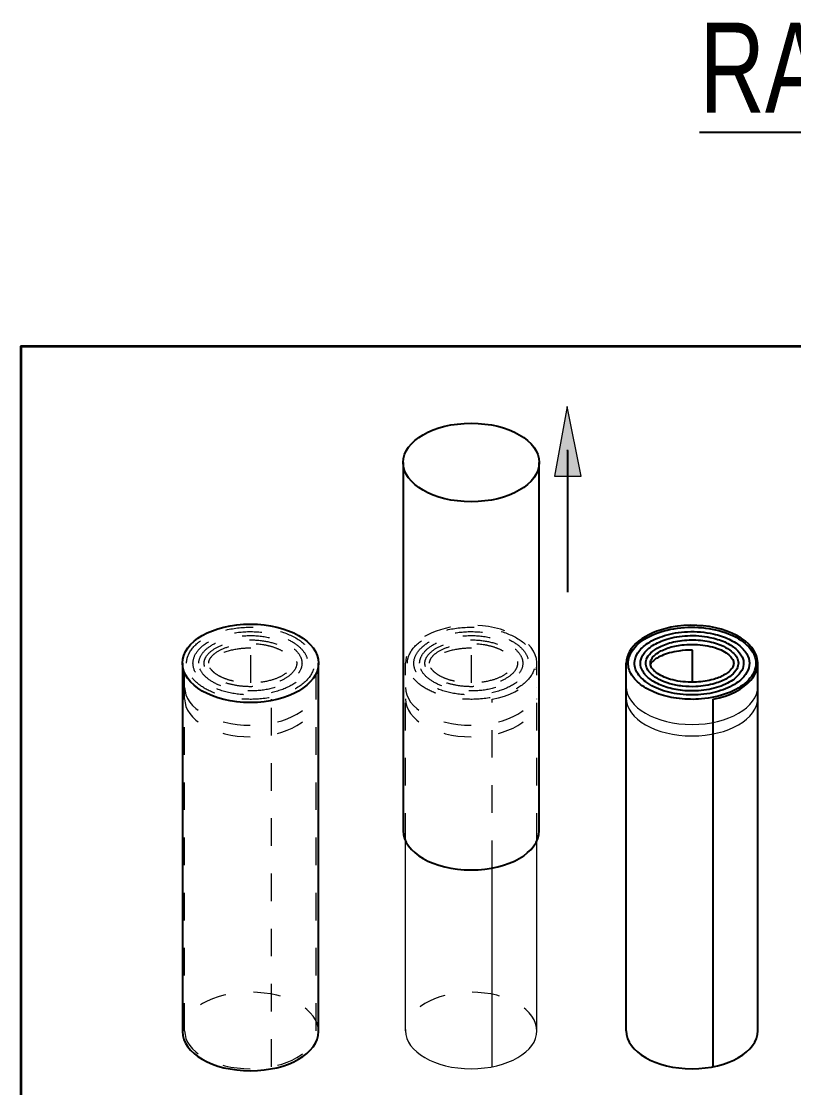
# Model space of a CAD drawing. Header units: inches. Extents: x -9 to 49, y -7 to 10.3.
# Drawn here: x 12.145 to 14.944, y 6.465 to 10.329 of the extents above; entities that cross this region are included whole.
import ezdxf

# ---------------------------------------------------------------- set-up
doc = ezdxf.new("R2010")
doc.units = ezdxf.units.IN
doc.header["$MEASUREMENT"] = 0
for name, pattern in [('AI-Linetype-100', [0.048611, 0.027778, -0.020833]), ('AI-Linetype-101', [0.048611, 0.027778, -0.020833]), ('AI-Linetype-102', [0.048611, 0.027778, -0.020833]), ('AI-Linetype-103', [0.048611, 0.027778, -0.020833]), ('AI-Linetype-104', [0.048611, 0.027778, -0.020833]), ('AI-Linetype-105', [0.048611, 0.027778, -0.020833]), ('AI-Linetype-106', [0.048611, 0.027778, -0.020833]), ('AI-Linetype-107', [0.048611, 0.027778, -0.020833]), ('AI-Linetype-15', [0.048611, 0.027778, -0.020833]), ('AI-Linetype-16', [0.048611, 0.027778, -0.020833]), ('AI-Linetype-17', [0.048611, 0.027778, -0.020833]), ('AI-Linetype-20', [0.048611, 0.027778, -0.020833]), ('AI-Linetype-21', [0.048611, 0.027778, -0.020833]), ('AI-Linetype-22', [0.048611, 0.027778, -0.020833]), ('AI-Linetype-23', [0.048611, 0.027778, -0.020833]), ('AI-Linetype-24', [0.048611, 0.027778, -0.020833]), ('AI-Linetype-25', [0.048611, 0.027778, -0.020833]), ('AI-Linetype-26', [0.048611, 0.027778, -0.020833]), ('AI-Linetype-87', [0.048611, 0.027778, -0.020833]), ('AI-Linetype-88', [0.048611, 0.027778, -0.020833]), ('AI-Linetype-89', [0.048611, 0.027778, -0.020833]), ('AI-Linetype-90', [0.048611, 0.027778, -0.020833]), ('AI-Linetype-91', [0.048611, 0.027778, -0.020833]), ('AI-Linetype-92', [0.048611, 0.027778, -0.020833]), ('AI-Linetype-93', [0.048611, 0.027778, -0.020833]), ('AI-Linetype-94', [0.048611, 0.027778, -0.020833]), ('AI-Linetype-95', [0.048611, 0.027778, -0.020833]), ('AI-Linetype-96', [0.048611, 0.027778, -0.020833]), ('AI-Linetype-99', [0.048611, 0.027778, -0.020833])]:
    doc.linetypes.add(name, pattern=pattern)
for name, color, linetype in [('A-Anno-Titl-Otln', 7, 'Continuous'), ('A-ANNO-TXT', 7, 'Continuous'), ('A-LINE-HIDDEN', 7, 'Continuous'), ('A-LINE-HVY', 7, 'Continuous'), ('A-LINE-LIGHT', 7, 'Continuous')]:
    doc.layers.add(name, color=color, linetype=linetype)

# ---------------------------------------------------------------- blocks, each defined once
blk = doc.blocks.new('block 327')
at = {"layer": 'A-LINE-HVY', "color": 7, "lineweight": 25}
blk.add_lwpolyline([(14.8138, 6.6712), (14.8138, 8.0026)], dxfattribs=at)
blk = doc.blocks.new('block 328')
at = {"layer": 'A-LINE-HVY', "color": 7, "lineweight": 25}
blk.add_open_spline([(14.3373, 6.6712), (14.3373, 6.5952), (14.444, 6.5336), (14.5756, 6.5336), (14.7072, 6.5336), (14.8138, 6.5952), (14.8138, 6.6712)], degree=3, knots=[0, 0, 0, 0, 1, 1, 1, 2, 2, 2, 2], dxfattribs=at)
blk = doc.blocks.new('block 329')
at = {"layer": 'A-LINE-HVY', "color": 7, "lineweight": 25}
blk.add_open_spline([(14.6518, 7.8723), (14.7765, 7.8966), (14.8434, 7.9747), (14.8013, 8.0466), (14.7592, 8.1186), (14.624, 8.1572), (14.4994, 8.1329), (14.4025, 8.1141), (14.3373, 8.0616), (14.3373, 8.0026)], degree=3, knots=[0, 0, 0, 0, 1, 1, 1, 2, 2, 2, 3, 3, 3, 3], dxfattribs=at)
blk = doc.blocks.new('block 330')
at = {"layer": 'A-LINE-HVY', "color": 7, "lineweight": 25}
blk.add_lwpolyline([(14.3373, 6.6712), (14.3373, 8.0026)], dxfattribs=at)
blk = doc.blocks.new('block 331')
at = {"layer": 'A-LINE-HVY', "color": 7, "lineweight": 25}
blk.add_lwpolyline([(14.6518, 6.5408), (14.6518, 7.8723)], dxfattribs=at)
blk = doc.blocks.new('block 332')
at = {"layer": 'A-LINE-HVY', "color": 7, "lineweight": 25}
blk.add_open_spline([(13.5289, 8.7301), (13.5289, 8.6515), (13.6393, 8.5878), (13.7754, 8.5878), (13.9115, 8.5878), (14.0219, 8.6515), (14.0219, 8.7301), (14.0219, 8.8087), (13.9115, 8.8724), (13.7754, 8.8724), (13.6393, 8.8724), (13.5289, 8.8087), (13.5289, 8.7301), (13.5289, 8.7301), (13.5289, 8.7301), (13.5289, 8.7301)], degree=3, knots=[0, 0, 0, 0, 1, 1, 1, 2, 2, 2, 3, 3, 3, 4, 4, 4, 5, 5, 5, 5], dxfattribs=at)
blk = doc.blocks.new('block 333')
at = {"layer": 'A-LINE-HVY', "color": 7, "lineweight": 25}
blk.add_open_spline([(13.5289, 7.396), (13.5289, 7.3174), (13.6393, 7.2537), (13.7754, 7.2537), (13.9115, 7.2537), (14.0219, 7.3174), (14.0219, 7.396)], degree=3, knots=[0, 0, 0, 0, 1, 1, 1, 2, 2, 2, 2], dxfattribs=at)
blk = doc.blocks.new('block 334')
at = {"layer": 'A-LINE-HVY', "color": 7, "lineweight": 25}
blk.add_lwpolyline([(14.0219, 7.396), (14.0219, 8.7301)], dxfattribs=at)
blk = doc.blocks.new('block 335')
at = {"layer": 'A-LINE-HVY', "color": 7, "lineweight": 25}
blk.add_lwpolyline([(13.5289, 8.7301), (13.5289, 7.396)], dxfattribs=at)
blk = doc.blocks.new('block 336')
at = {"layer": 'A-LINE-HVY', "color": 7, "lineweight": 25}
blk.add_open_spline([(12.7288, 8.0026), (12.7288, 7.924), (12.8391, 7.8603), (12.9752, 7.8603), (13.1114, 7.8603), (13.2217, 7.924), (13.2217, 8.0026), (13.2217, 8.0812), (13.1114, 8.1449), (12.9752, 8.1449), (12.8391, 8.1449), (12.7288, 8.0812), (12.7288, 8.0026), (12.7288, 8.0026), (12.7288, 8.0026), (12.7288, 8.0026)], degree=3, knots=[0, 0, 0, 0, 1, 1, 1, 2, 2, 2, 3, 3, 3, 4, 4, 4, 5, 5, 5, 5], dxfattribs=at)
blk = doc.blocks.new('block 337')
at = {"layer": 'A-LINE-HVY', "color": 7, "lineweight": 25}
blk.add_open_spline([(12.7288, 6.6685), (12.7288, 6.5899), (12.8391, 6.5262), (12.9752, 6.5262), (13.1114, 6.5262), (13.2217, 6.5899), (13.2217, 6.6685)], degree=3, knots=[0, 0, 0, 0, 1, 1, 1, 2, 2, 2, 2], dxfattribs=at)
blk = doc.blocks.new('block 338')
at = {"layer": 'A-LINE-HVY', "color": 7, "lineweight": 25}
blk.add_lwpolyline([(13.2217, 6.6685), (13.2217, 8.0026)], dxfattribs=at)
blk = doc.blocks.new('block 339')
at = {"layer": 'A-LINE-HVY', "color": 7, "lineweight": 25}
blk.add_lwpolyline([(12.7288, 8.0026), (12.7288, 6.6685)], dxfattribs=at)
blk = doc.blocks.new('block 526')
at = {"layer": 'A-LINE-LIGHT', "color": 7, "lineweight": 25}
blk.add_open_spline([(14.3442, 8.0026), (14.3442, 7.9882), (14.3485, 7.9738), (14.3571, 7.9599), (14.3657, 7.9461), (14.3786, 7.9328), (14.3953, 7.921), (14.412, 7.9093), (14.4324, 7.8991), (14.4552, 7.8912), (14.4781, 7.8833), (14.5034, 7.8776), (14.5297, 7.8746), (14.5559, 7.8715), (14.5831, 7.8711), (14.6097, 7.8734), (14.6434, 7.8763), (14.676, 7.8835), (14.7043, 7.8942), (14.7326, 7.905), (14.7566, 7.9194), (14.7739, 7.9357), (14.7913, 7.952), (14.8019, 7.9701), (14.8055, 7.9884), (14.8091, 8.0066), (14.8058, 8.0251), (14.7955, 8.0429), (14.7852, 8.0606), (14.7677, 8.0775), (14.7446, 8.0916), (14.7214, 8.1056), (14.6926, 8.1168), (14.6609, 8.124), (14.6291, 8.1311), (14.5946, 8.1343), (14.5605, 8.133), (14.5265, 8.1317), (14.4929, 8.1261), (14.4631, 8.1167), (14.4334, 8.1072), (14.4074, 8.094), (14.3877, 8.0785), (14.3679, 8.0629), (14.3546, 8.0452), (14.3484, 8.027), (14.3456, 8.019), (14.3442, 8.0108), (14.3442, 8.0026)], degree=3, knots=[0, 0, 0, 0, 1, 1, 1, 2, 2, 2, 3, 3, 3, 4, 4, 4, 5, 5, 5, 6, 6, 6, 7, 7, 7, 8, 8, 8, 9, 9, 9, 10, 10, 10, 11, 11, 11, 12, 12, 12, 13, 13, 13, 14, 14, 14, 15, 15, 15, 16, 16, 16, 16], dxfattribs=at)
blk = doc.blocks.new('block 527')
at = {"layer": 'A-LINE-LIGHT', "color": 7, "lineweight": 25}
blk.add_open_spline([(14.3675, 8.0026), (14.3675, 7.9884), (14.3725, 7.9739), (14.3829, 7.9599), (14.3933, 7.9459), (14.4093, 7.9325), (14.4296, 7.9214), (14.45, 7.9102), (14.4747, 7.9013), (14.5017, 7.8955), (14.5286, 7.8898), (14.5578, 7.8872), (14.5866, 7.8881), (14.6154, 7.8889), (14.6439, 7.8932), (14.6696, 7.9005), (14.6953, 7.9078), (14.7181, 7.9181), (14.7362, 7.9303), (14.7504, 7.9399), (14.7616, 7.9505), (14.7694, 7.9616), (14.7773, 7.9726), (14.7818, 7.9839), (14.7832, 7.9951), (14.7846, 8.0063), (14.7829, 8.0175), (14.778, 8.0287), (14.7732, 8.0398), (14.7649, 8.051), (14.7535, 8.0615), (14.742, 8.0719), (14.7274, 8.0815), (14.7102, 8.0896), (14.6931, 8.0977), (14.6735, 8.1044), (14.6524, 8.1091), (14.623, 8.1156), (14.5907, 8.1184), (14.5591, 8.117), (14.5298, 8.1157), (14.5011, 8.1108), (14.4755, 8.1029), (14.4526, 8.0959), (14.4323, 8.0864), (14.4158, 8.0755), (14.4, 8.065), (14.3879, 8.0531), (14.3798, 8.0409), (14.3718, 8.0286), (14.3678, 8.0162), (14.3675, 8.0039), (14.3675, 8.0035), (14.3675, 8.003), (14.3675, 8.0026)], degree=3, knots=[0, 0, 0, 0, 1, 1, 1, 2, 2, 2, 3, 3, 3, 4, 4, 4, 5, 5, 5, 6, 6, 6, 7, 7, 7, 8, 8, 8, 9, 9, 9, 10, 10, 10, 11, 11, 11, 12, 12, 12, 13, 13, 13, 14, 14, 14, 15, 15, 15, 16, 16, 16, 17, 17, 17, 18, 18, 18, 18], dxfattribs=at)
blk = doc.blocks.new('block 528')
at = {"layer": 'A-LINE-LIGHT', "color": 7, "lineweight": 25}
blk.add_open_spline([(14.3886, 8.0026), (14.3886, 7.993), (14.3913, 7.9833), (14.3971, 7.9735), (14.4029, 7.9637), (14.412, 7.9538), (14.4241, 7.9447), (14.4362, 7.9356), (14.4513, 7.9274), (14.4687, 7.9207), (14.486, 7.9141), (14.5055, 7.909), (14.526, 7.9059), (14.5465, 7.9028), (14.568, 7.9016), (14.5892, 7.9025), (14.6155, 7.9035), (14.6413, 7.9077), (14.6643, 7.9146), (14.6873, 7.9214), (14.7076, 7.931), (14.7234, 7.942), (14.7358, 7.9507), (14.7453, 7.9602), (14.7517, 7.9698), (14.7582, 7.9794), (14.7616, 7.9889), (14.7624, 7.9983), (14.7632, 8.0076), (14.7615, 8.0169), (14.7569, 8.0265), (14.7523, 8.036), (14.7447, 8.0458), (14.7341, 8.0549), (14.7235, 8.0641), (14.7099, 8.0726), (14.694, 8.0797), (14.678, 8.0869), (14.6599, 8.0926), (14.6405, 8.0966), (14.6146, 8.1019), (14.5865, 8.104), (14.559, 8.1026), (14.5329, 8.1013), (14.5073, 8.097), (14.4846, 8.09), (14.4649, 8.0839), (14.4474, 8.0759), (14.433, 8.0667), (14.4197, 8.0582), (14.4093, 8.0487), (14.402, 8.0391), (14.3947, 8.0294), (14.3906, 8.0197), (14.3892, 8.0103), (14.3888, 8.0077), (14.3886, 8.0052), (14.3886, 8.0026)], degree=3, knots=[0, 0, 0, 0, 1, 1, 1, 2, 2, 2, 3, 3, 3, 4, 4, 4, 5, 5, 5, 6, 6, 6, 7, 7, 7, 8, 8, 8, 9, 9, 9, 10, 10, 10, 11, 11, 11, 12, 12, 12, 13, 13, 13, 14, 14, 14, 15, 15, 15, 16, 16, 16, 17, 17, 17, 18, 18, 18, 19, 19, 19, 19], dxfattribs=at)
blk = doc.blocks.new('block 529')
at = {"layer": 'A-LINE-LIGHT', "color": 7, "lineweight": 25}
blk.add_open_spline([(14.4077, 8.0026), (14.4077, 7.9963), (14.4092, 7.9899), (14.4126, 7.9832), (14.416, 7.9765), (14.4213, 7.9695), (14.4288, 7.9628), (14.4362, 7.956), (14.4457, 7.9494), (14.4569, 7.9436), (14.4682, 7.9378), (14.4812, 7.9327), (14.4954, 7.9286), (14.5095, 7.9246), (14.5249, 7.9216), (14.5407, 7.9198), (14.5566, 7.918), (14.5729, 7.9174), (14.589, 7.9181), (14.6134, 7.9192), (14.6374, 7.9231), (14.6585, 7.9294), (14.6753, 7.9344), (14.6904, 7.9409), (14.7028, 7.9483), (14.7143, 7.9552), (14.7234, 7.9628), (14.7299, 7.9704), (14.7365, 7.9781), (14.7404, 7.9856), (14.7422, 7.9928), (14.744, 8), (14.7439, 8.0069), (14.7418, 8.0141), (14.74, 8.0201), (14.7367, 8.0264), (14.7316, 8.0327), (14.7266, 8.0391), (14.7197, 8.0454), (14.7112, 8.0514), (14.7027, 8.0574), (14.6925, 8.063), (14.6809, 8.0678), (14.6639, 8.075), (14.6439, 8.0806), (14.6226, 8.0838), (14.6014, 8.0871), (14.5788, 8.0882), (14.5568, 8.0868), (14.5348, 8.0855), (14.5132, 8.0818), (14.4939, 8.0762), (14.4768, 8.0712), (14.4614, 8.0646), (14.4488, 8.0571), (14.4371, 8.0502), (14.4279, 8.0425), (14.4213, 8.0348), (14.4147, 8.0271), (14.4107, 8.0195), (14.4089, 8.0122), (14.4081, 8.009), (14.4077, 8.0058), (14.4077, 8.0026)], degree=3, knots=[0, 0, 0, 0, 1, 1, 1, 2, 2, 2, 3, 3, 3, 4, 4, 4, 5, 5, 5, 6, 6, 6, 7, 7, 7, 8, 8, 8, 9, 9, 9, 10, 10, 10, 11, 11, 11, 12, 12, 12, 13, 13, 13, 14, 14, 14, 15, 15, 15, 16, 16, 16, 17, 17, 17, 18, 18, 18, 19, 19, 19, 20, 20, 20, 21, 21, 21, 21], dxfattribs=at)
blk = doc.blocks.new('block 530')
at = {"layer": 'A-LINE-LIGHT', "color": 7, "lineweight": 25}
blk.add_open_spline([(14.4246, 8.0026), (14.4246, 7.9985), (14.4255, 7.9944), (14.4275, 7.99), (14.4296, 7.9856), (14.4329, 7.9808), (14.4376, 7.9761), (14.4424, 7.9713), (14.4486, 7.9664), (14.4561, 7.9619), (14.4637, 7.9574), (14.4725, 7.9531), (14.4825, 7.9494), (14.4925, 7.9457), (14.5035, 7.9426), (14.5151, 7.9401), (14.5389, 7.9351), (14.5656, 7.9331), (14.5914, 7.9344), (14.6127, 7.9355), (14.6334, 7.9388), (14.6517, 7.9439), (14.6663, 7.948), (14.6794, 7.9533), (14.6902, 7.9591), (14.7002, 7.9646), (14.7082, 7.9705), (14.7139, 7.9764), (14.7197, 7.9823), (14.7232, 7.988), (14.725, 7.9934), (14.7265, 7.9977), (14.727, 8.0018), (14.7264, 8.006), (14.7259, 8.0102), (14.7244, 8.0145), (14.7216, 8.0192), (14.7187, 8.0238), (14.7145, 8.0287), (14.7088, 8.0335), (14.7031, 8.0384), (14.696, 8.0432), (14.6875, 8.0476), (14.679, 8.0519), (14.6692, 8.0559), (14.6584, 8.0593), (14.6476, 8.0627), (14.6359, 8.0654), (14.6236, 8.0674), (14.5991, 8.0714), (14.5723, 8.0723), (14.5468, 8.0698), (14.5283, 8.0681), (14.5104, 8.0647), (14.4946, 8.0599), (14.4788, 8.0551), (14.465, 8.0489), (14.4542, 8.0422), (14.4456, 8.0367), (14.4389, 8.031), (14.4342, 8.0254), (14.4295, 8.0198), (14.4267, 8.0145), (14.4255, 8.0095), (14.4249, 8.0072), (14.4246, 8.0049), (14.4246, 8.0026)], degree=3, knots=[0, 0, 0, 0, 1, 1, 1, 2, 2, 2, 3, 3, 3, 4, 4, 4, 5, 5, 5, 6, 6, 6, 7, 7, 7, 8, 8, 8, 9, 9, 9, 10, 10, 10, 11, 11, 11, 12, 12, 12, 13, 13, 13, 14, 14, 14, 15, 15, 15, 16, 16, 16, 17, 17, 17, 18, 18, 18, 19, 19, 19, 20, 20, 20, 21, 21, 21, 22, 22, 22, 22], dxfattribs=at)
blk = doc.blocks.new('block 531')
at = {"layer": 'A-LINE-LIGHT', "color": 7, "lineweight": 25}
blk.add_open_spline([(14.5771, 8.0504), (14.5602, 8.0505), (14.5433, 8.0493), (14.5273, 8.0468), (14.5044, 8.0434), (14.4832, 8.0373), (14.4663, 8.0301), (14.4558, 8.0256), (14.4507, 8.0228), (14.4438, 8.0181), (14.4376, 8.0138), (14.4329, 8.0095), (14.4297, 8.0061), (14.4268, 8.0029), (14.4253, 8.0005), (14.4246, 7.9992)], degree=3, knots=[0, 0, 0, 0, 1, 1, 1, 2, 2, 2, 3, 3, 3, 4, 4, 4, 5, 5, 5, 5], dxfattribs=at)
blk = doc.blocks.new('block 532')
at = {"layer": 'A-LINE-LIGHT', "color": 7, "lineweight": 25}
blk.add_lwpolyline([(14.5771, 7.934), (14.5771, 8.0504)], dxfattribs=at)
blk = doc.blocks.new('block 533')
at = {"layer": 'A-LINE-LIGHT', "color": 7, "lineweight": 5}
blk.add_lwpolyline([(14.0137, 6.6712), (14.0137, 7.3596)], dxfattribs=at)
blk = doc.blocks.new('block 534')
at = {"layer": 'A-LINE-LIGHT', "color": 7, "lineweight": 5}
blk.add_open_spline([(13.5372, 6.6712), (13.5372, 6.5952), (13.6438, 6.5336), (13.7754, 6.5336), (13.907, 6.5336), (14.0137, 6.5952), (14.0137, 6.6712)], degree=3, knots=[0, 0, 0, 0, 1, 1, 1, 2, 2, 2, 2], dxfattribs=at)
blk = doc.blocks.new('block 535')
at = {"layer": 'A-LINE-LIGHT', "color": 7, "lineweight": 5}
blk.add_lwpolyline([(13.5372, 6.6712), (13.5372, 7.3596)], dxfattribs=at)
blk = doc.blocks.new('block 536')
at = {"layer": 'A-LINE-LIGHT', "color": 7, "lineweight": 5}
blk.add_lwpolyline([(13.8517, 6.5408), (13.8517, 7.2607)], dxfattribs=at)
blk = doc.blocks.new('block 537')
at = {"layer": 'A-LINE-LIGHT', "color": 7, "linetype": 'AI-Linetype-15', "lineweight": 5}
blk.add_lwpolyline([(13.0515, 7.8673), (13.0515, 7.8723)], dxfattribs=at)
blk = doc.blocks.new('block 538')
at = {"layer": 'A-LINE-LIGHT', "color": 7, "linetype": 'AI-Linetype-16', "lineweight": 5}
blk.add_open_spline([(13.5372, 7.8739), (13.5372, 7.7979), (13.6438, 7.7363), (13.7754, 7.7363), (13.907, 7.7363), (14.0137, 7.7979), (14.0137, 7.8739)], degree=3, knots=[0, 0, 0, 0, 1, 1, 1, 2, 2, 2, 2], dxfattribs=at)
blk = doc.blocks.new('block 539')
at = {"layer": 'A-LINE-LIGHT', "color": 7, "linetype": 'AI-Linetype-17', "lineweight": 5}
blk.add_open_spline([(13.5372, 7.9154), (13.5372, 7.8394), (13.6438, 7.7779), (13.7754, 7.7779), (13.907, 7.7779), (14.0137, 7.8394), (14.0137, 7.9154)], degree=3, knots=[0, 0, 0, 0, 1, 1, 1, 2, 2, 2, 2], dxfattribs=at)
blk = doc.blocks.new('block 540')
at = {"layer": 'A-LINE-LIGHT', "color": 7, "lineweight": 5}
blk.add_open_spline([(14.3373, 7.877), (14.3373, 7.801), (14.444, 7.7394), (14.5756, 7.7394), (14.7072, 7.7394), (14.8138, 7.801), (14.8138, 7.877)], degree=3, knots=[0, 0, 0, 0, 1, 1, 1, 2, 2, 2, 2], dxfattribs=at)
blk = doc.blocks.new('block 541')
at = {"layer": 'A-LINE-LIGHT', "color": 7, "lineweight": 5}
blk.add_open_spline([(14.3373, 7.9185), (14.3373, 7.8425), (14.444, 7.781), (14.5756, 7.781), (14.7072, 7.781), (14.8138, 7.8425), (14.8138, 7.9185)], degree=3, knots=[0, 0, 0, 0, 1, 1, 1, 2, 2, 2, 2], dxfattribs=at)
blk = doc.blocks.new('block 546')
at = {"layer": 'A-LINE-LIGHT', "color": 7, "linetype": 'AI-Linetype-20', "lineweight": 5}
blk.add_open_spline([(12.7439, 8.0026), (12.7439, 7.9882), (12.7482, 7.9738), (12.7568, 7.9599), (12.7654, 7.9461), (12.7783, 7.9328), (12.795, 7.921), (12.8116, 7.9093), (12.832, 7.8991), (12.8549, 7.8912), (12.8777, 7.8833), (12.903, 7.8776), (12.9293, 7.8746), (12.9556, 7.8715), (12.9828, 7.8711), (13.0093, 7.8734), (13.0431, 7.8763), (13.0757, 7.8835), (13.104, 7.8942), (13.1323, 7.905), (13.1562, 7.9194), (13.1736, 7.9357), (13.1909, 7.952), (13.2016, 7.9701), (13.2052, 7.9884), (13.2088, 8.0066), (13.2055, 8.0251), (13.1952, 8.0429), (13.1848, 8.0606), (13.1674, 8.0775), (13.1442, 8.0916), (13.1211, 8.1056), (13.0922, 8.1168), (13.0605, 8.124), (13.0288, 8.1311), (12.9943, 8.1343), (12.9602, 8.133), (12.9261, 8.1317), (12.8926, 8.1261), (12.8628, 8.1167), (12.833, 8.1072), (12.807, 8.094), (12.7873, 8.0785), (12.7676, 8.0629), (12.7542, 8.0452), (12.748, 8.027), (12.7453, 8.019), (12.7439, 8.0108), (12.7439, 8.0026)], degree=3, knots=[0, 0, 0, 0, 1, 1, 1, 2, 2, 2, 3, 3, 3, 4, 4, 4, 5, 5, 5, 6, 6, 6, 7, 7, 7, 8, 8, 8, 9, 9, 9, 10, 10, 10, 11, 11, 11, 12, 12, 12, 13, 13, 13, 14, 14, 14, 15, 15, 15, 16, 16, 16, 16], dxfattribs=at)
blk = doc.blocks.new('block 547')
at = {"layer": 'A-LINE-LIGHT', "color": 7, "linetype": 'AI-Linetype-21', "lineweight": 5}
blk.add_open_spline([(12.7672, 8.0026), (12.7672, 7.9884), (12.7721, 7.9739), (12.7826, 7.9599), (12.793, 7.9459), (12.8089, 7.9325), (12.8293, 7.9214), (12.8497, 7.9102), (12.8744, 7.9013), (12.9014, 7.8955), (12.9283, 7.8898), (12.9574, 7.8872), (12.9863, 7.8881), (13.0151, 7.8889), (13.0435, 7.8932), (13.0692, 7.9005), (13.0949, 7.9078), (13.1178, 7.9181), (13.1359, 7.9303), (13.1501, 7.9399), (13.1613, 7.9505), (13.1691, 7.9616), (13.1769, 7.9726), (13.1815, 7.9839), (13.1829, 7.9951), (13.1842, 8.0063), (13.1826, 8.0175), (13.1777, 8.0287), (13.1728, 8.0398), (13.1646, 8.051), (13.1531, 8.0615), (13.1417, 8.0719), (13.127, 8.0815), (13.1099, 8.0896), (13.0927, 8.0977), (13.0731, 8.1044), (13.0521, 8.1091), (13.0226, 8.1156), (12.9904, 8.1184), (12.9587, 8.117), (12.9295, 8.1157), (12.9008, 8.1108), (12.8751, 8.1029), (12.8523, 8.0959), (12.8319, 8.0864), (12.8154, 8.0755), (12.7997, 8.065), (12.7875, 8.0531), (12.7795, 8.0409), (12.7714, 8.0286), (12.7674, 8.0162), (12.7672, 8.0039), (12.7672, 8.0035), (12.7672, 8.003), (12.7672, 8.0026)], degree=3, knots=[0, 0, 0, 0, 1, 1, 1, 2, 2, 2, 3, 3, 3, 4, 4, 4, 5, 5, 5, 6, 6, 6, 7, 7, 7, 8, 8, 8, 9, 9, 9, 10, 10, 10, 11, 11, 11, 12, 12, 12, 13, 13, 13, 14, 14, 14, 15, 15, 15, 16, 16, 16, 17, 17, 17, 18, 18, 18, 18], dxfattribs=at)
blk = doc.blocks.new('block 548')
at = {"layer": 'A-LINE-LIGHT', "color": 7, "linetype": 'AI-Linetype-22', "lineweight": 5}
blk.add_open_spline([(12.7883, 8.0026), (12.7883, 7.993), (12.7909, 7.9833), (12.7967, 7.9735), (12.8025, 7.9637), (12.8116, 7.9538), (12.8237, 7.9447), (12.8358, 7.9356), (12.851, 7.9274), (12.8684, 7.9207), (12.8857, 7.9141), (12.9052, 7.909), (12.9257, 7.9059), (12.9462, 7.9028), (12.9677, 7.9016), (12.9889, 7.9025), (13.0151, 7.9035), (13.0409, 7.9077), (13.064, 7.9146), (13.087, 7.9214), (13.1073, 7.931), (13.123, 7.942), (13.1354, 7.9507), (13.145, 7.9602), (13.1514, 7.9698), (13.1578, 7.9794), (13.1612, 7.9889), (13.162, 7.9983), (13.1629, 8.0076), (13.1611, 8.0169), (13.1566, 8.0265), (13.152, 8.036), (13.1444, 8.0458), (13.1337, 8.0549), (13.1231, 8.0641), (13.1095, 8.0726), (13.0936, 8.0797), (13.0777, 8.0869), (13.0595, 8.0926), (13.0401, 8.0966), (13.0142, 8.1019), (12.9861, 8.104), (12.9586, 8.1026), (12.9326, 8.1013), (12.907, 8.097), (12.8842, 8.09), (12.8646, 8.0839), (12.847, 8.0759), (12.8327, 8.0667), (12.8194, 8.0582), (12.809, 8.0487), (12.8017, 8.0391), (12.7944, 8.0294), (12.7903, 8.0197), (12.7888, 8.0103), (12.7885, 8.0077), (12.7883, 8.0052), (12.7883, 8.0026)], degree=3, knots=[0, 0, 0, 0, 1, 1, 1, 2, 2, 2, 3, 3, 3, 4, 4, 4, 5, 5, 5, 6, 6, 6, 7, 7, 7, 8, 8, 8, 9, 9, 9, 10, 10, 10, 11, 11, 11, 12, 12, 12, 13, 13, 13, 14, 14, 14, 15, 15, 15, 16, 16, 16, 17, 17, 17, 18, 18, 18, 19, 19, 19, 19], dxfattribs=at)
blk = doc.blocks.new('block 549')
at = {"layer": 'A-LINE-LIGHT', "color": 7, "linetype": 'AI-Linetype-23', "lineweight": 5}
blk.add_open_spline([(12.8074, 8.0026), (12.8074, 7.9963), (12.8089, 7.9899), (12.8123, 7.9832), (12.8156, 7.9765), (12.821, 7.9695), (12.8284, 7.9628), (12.8358, 7.956), (12.8453, 7.9494), (12.8566, 7.9436), (12.8678, 7.9378), (12.8808, 7.9327), (12.895, 7.9286), (12.9092, 7.9246), (12.9245, 7.9216), (12.9404, 7.9198), (12.9562, 7.918), (12.9726, 7.9174), (12.9887, 7.9181), (13.0131, 7.9192), (13.037, 7.9231), (13.0582, 7.9294), (13.075, 7.9344), (13.09, 7.9409), (13.1024, 7.9483), (13.1139, 7.9552), (13.123, 7.9628), (13.1296, 7.9704), (13.1361, 7.9781), (13.14, 7.9856), (13.1419, 7.9928), (13.1437, 8), (13.1436, 8.0069), (13.1414, 8.0141), (13.1396, 8.0201), (13.1363, 8.0264), (13.1313, 8.0327), (13.1262, 8.0391), (13.1194, 8.0454), (13.1109, 8.0514), (13.1023, 8.0574), (13.0921, 8.063), (13.0806, 8.0678), (13.0635, 8.075), (13.0436, 8.0806), (13.0223, 8.0838), (13.001, 8.0871), (12.9785, 8.0882), (12.9564, 8.0868), (12.9344, 8.0855), (12.9129, 8.0818), (12.8936, 8.0762), (12.8765, 8.0712), (12.8611, 8.0646), (12.8485, 8.0571), (12.8368, 8.0502), (12.8276, 8.0425), (12.8209, 8.0348), (12.8143, 8.0271), (12.8104, 8.0195), (12.8086, 8.0122), (12.8078, 8.009), (12.8074, 8.0058), (12.8074, 8.0026)], degree=3, knots=[0, 0, 0, 0, 1, 1, 1, 2, 2, 2, 3, 3, 3, 4, 4, 4, 5, 5, 5, 6, 6, 6, 7, 7, 7, 8, 8, 8, 9, 9, 9, 10, 10, 10, 11, 11, 11, 12, 12, 12, 13, 13, 13, 14, 14, 14, 15, 15, 15, 16, 16, 16, 17, 17, 17, 18, 18, 18, 19, 19, 19, 20, 20, 20, 21, 21, 21, 21], dxfattribs=at)
blk = doc.blocks.new('block 550')
at = {"layer": 'A-LINE-LIGHT', "color": 7, "linetype": 'AI-Linetype-24', "lineweight": 5}
blk.add_open_spline([(12.8242, 8.0026), (12.8242, 7.9983), (12.8251, 7.994), (12.8272, 7.9894), (12.8292, 7.9849), (12.8325, 7.98), (12.8373, 7.975), (12.842, 7.97), (12.8482, 7.965), (12.8558, 7.9602), (12.8633, 7.9555), (12.8722, 7.9511), (12.8822, 7.9473), (12.8921, 7.9434), (12.9031, 7.9401), (12.9148, 7.9376), (12.9386, 7.9324), (12.9652, 7.9302), (12.9911, 7.9316), (13.0123, 7.9328), (13.0331, 7.9362), (13.0514, 7.9415), (13.066, 7.9458), (13.0791, 7.9512), (13.0899, 7.9573), (13.0999, 7.963), (13.1078, 7.9692), (13.1136, 7.9754), (13.1193, 7.9815), (13.1229, 7.9874), (13.1247, 7.993), (13.1262, 7.9975), (13.1266, 8.0018), (13.1261, 8.0062), (13.1256, 8.0105), (13.124, 8.015), (13.1212, 8.0198), (13.1184, 8.0247), (13.1142, 8.0298), (13.1085, 8.0348), (13.1028, 8.0399), (13.0956, 8.0448), (13.0871, 8.0494), (13.0786, 8.054), (13.0688, 8.0581), (13.058, 8.0616), (13.0473, 8.0651), (13.0355, 8.068), (13.0233, 8.0701), (12.9987, 8.0742), (12.9719, 8.0751), (12.9464, 8.0726), (12.9279, 8.0708), (12.9101, 8.0672), (12.8943, 8.0622), (12.8785, 8.0572), (12.8646, 8.0508), (12.8539, 8.0438), (12.8452, 8.0382), (12.8385, 8.0321), (12.8338, 8.0263), (12.8291, 8.0205), (12.8264, 8.015), (12.8251, 8.0098), (12.8245, 8.0073), (12.8242, 8.005), (12.8242, 8.0026)], degree=3, knots=[0, 0, 0, 0, 1, 1, 1, 2, 2, 2, 3, 3, 3, 4, 4, 4, 5, 5, 5, 6, 6, 6, 7, 7, 7, 8, 8, 8, 9, 9, 9, 10, 10, 10, 11, 11, 11, 12, 12, 12, 13, 13, 13, 14, 14, 14, 15, 15, 15, 16, 16, 16, 17, 17, 17, 18, 18, 18, 19, 19, 19, 20, 20, 20, 21, 21, 21, 22, 22, 22, 22], dxfattribs=at)
blk = doc.blocks.new('block 551')
at = {"layer": 'A-LINE-LIGHT', "color": 7, "linetype": 'AI-Linetype-25', "lineweight": 5}
blk.add_open_spline([(12.9767, 8.0573), (12.9599, 8.0574), (12.943, 8.0562), (12.9269, 8.0537), (12.904, 8.0502), (12.8829, 8.0442), (12.8659, 8.0369), (12.8555, 8.0324), (12.8503, 8.0297), (12.8435, 8.025), (12.8372, 8.0207), (12.8325, 8.0164), (12.8293, 8.013), (12.8265, 8.0098), (12.8249, 8.0074), (12.8242, 8.0061)], degree=3, knots=[0, 0, 0, 0, 1, 1, 1, 2, 2, 2, 3, 3, 3, 4, 4, 4, 5, 5, 5, 5], dxfattribs=at)
blk = doc.blocks.new('block 552')
at = {"layer": 'A-LINE-LIGHT', "color": 7, "linetype": 'AI-Linetype-26', "lineweight": 5}
blk.add_lwpolyline([(12.9767, 7.9321), (12.9767, 8.0573)], dxfattribs=at)
blk = doc.blocks.new('block 639')
h = blk.add_hatch(color=7)
h.dxf.hatch_style = 2
h.paths.add_polyline_path([(14.1236, 8.7736), (14.124, 8.7758), (14.1243, 8.7736)])
at = {"lineweight": 0}
blk.add_lwpolyline([(14.1236, 8.7736), (14.124, 8.7758), (14.1243, 8.7736), (14.1236, 8.7736)], dxfattribs=at)
at = {"color": 7, "lineweight": 25}
blk.add_lwpolyline([(14.124, 8.7736), (14.124, 8.2602)], dxfattribs=at)
blk = doc.blocks.new('block 669')
at = {"color": 7, "lineweight": 35}
blk.add_lwpolyline([(12.1451, 0.4805), (12.1451, 9.152), (19.412, 9.152), (19.412, 0.4805), (12.1451, 0.4805)], dxfattribs=at)
blk = doc.blocks.new('block 737')
at = {"layer": 'A-LINE-HIDDEN', "color": 7, "linetype": 'AI-Linetype-87', "lineweight": 5}
blk.add_lwpolyline([(14.0137, 7.3596), (14.0137, 8.0026)], dxfattribs=at)
blk = doc.blocks.new('block 738')
at = {"layer": 'A-LINE-HIDDEN', "color": 7, "linetype": 'AI-Linetype-88', "lineweight": 5}
blk.add_open_spline([(13.8517, 7.8723), (13.9763, 7.8966), (14.0433, 7.9747), (14.0011, 8.0466), (13.959, 8.1186), (13.8238, 8.1572), (13.6992, 8.1329), (13.6024, 8.1141), (13.5372, 8.0616), (13.5372, 8.0026)], degree=3, knots=[0, 0, 0, 0, 1, 1, 1, 2, 2, 2, 3, 3, 3, 3], dxfattribs=at)
blk = doc.blocks.new('block 739')
at = {"layer": 'A-LINE-HIDDEN', "color": 7, "linetype": 'AI-Linetype-89', "lineweight": 5}
blk.add_lwpolyline([(13.5372, 7.3596), (13.5372, 8.0026)], dxfattribs=at)
blk = doc.blocks.new('block 740')
at = {"layer": 'A-LINE-HIDDEN', "color": 7, "linetype": 'AI-Linetype-90', "lineweight": 5}
blk.add_lwpolyline([(13.8517, 7.2607), (13.8517, 7.8723)], dxfattribs=at)
blk = doc.blocks.new('block 741')
at = {"layer": 'A-LINE-HIDDEN', "color": 7, "linetype": 'AI-Linetype-91', "lineweight": 5}
blk.add_lwpolyline([(13.2135, 6.6712), (13.2135, 7.9662)], dxfattribs=at)
blk = doc.blocks.new('block 742')
at = {"layer": 'A-LINE-HIDDEN', "color": 7, "linetype": 'AI-Linetype-92', "lineweight": 5}
blk.add_open_spline([(12.737, 6.6712), (12.737, 6.5952), (12.8437, 6.5336), (12.9752, 6.5336), (13.1068, 6.5336), (13.2135, 6.5952), (13.2135, 6.6712)], degree=3, knots=[0, 0, 0, 0, 1, 1, 1, 2, 2, 2, 2], dxfattribs=at)
blk = doc.blocks.new('block 743')
at = {"layer": 'A-LINE-HIDDEN', "color": 7, "linetype": 'AI-Linetype-93', "lineweight": 5}
blk.add_lwpolyline([(12.737, 6.6712), (12.737, 7.9662)], dxfattribs=at)
blk = doc.blocks.new('block 744')
at = {"layer": 'A-LINE-HIDDEN', "color": 7, "linetype": 'AI-Linetype-94', "lineweight": 5}
blk.add_lwpolyline([(13.0515, 6.5408), (13.0515, 7.8673)], dxfattribs=at)
blk = doc.blocks.new('block 745')
at = {"layer": 'A-LINE-HIDDEN', "color": 7, "linetype": 'AI-Linetype-95', "lineweight": 5}
blk.add_open_spline([(13.2217, 6.6685), (13.2217, 6.7471), (13.1114, 6.8108), (12.9752, 6.8108), (12.8395, 6.8108), (12.7293, 6.7474), (12.7288, 6.6691)], degree=3, knots=[0, 0, 0, 0, 1, 1, 1, 2, 2, 2, 2], dxfattribs=at)
blk = doc.blocks.new('block 746')
at = {"layer": 'A-LINE-HIDDEN', "color": 7, "linetype": 'AI-Linetype-96', "lineweight": 5}
blk.add_open_spline([(14.0137, 6.6685), (14.0137, 6.7471), (13.907, 6.8108), (13.7754, 6.8108), (13.6442, 6.8108), (13.5376, 6.7474), (13.5372, 6.6691)], degree=3, knots=[0, 0, 0, 0, 1, 1, 1, 2, 2, 2, 2], dxfattribs=at)
blk = doc.blocks.new('block 749')
at = {"layer": 'A-LINE-HIDDEN', "color": 7, "linetype": 'AI-Linetype-99', "lineweight": 5}
blk.add_open_spline([(12.737, 7.8739), (12.737, 7.7979), (12.8437, 7.7363), (12.9752, 7.7363), (13.1068, 7.7363), (13.2135, 7.7979), (13.2135, 7.8739)], degree=3, knots=[0, 0, 0, 0, 1, 1, 1, 2, 2, 2, 2], dxfattribs=at)
blk = doc.blocks.new('block 750')
at = {"layer": 'A-LINE-HIDDEN', "color": 7, "linetype": 'AI-Linetype-100', "lineweight": 5}
blk.add_open_spline([(12.737, 7.9154), (12.737, 7.8394), (12.8437, 7.7779), (12.9752, 7.7779), (13.1068, 7.7779), (13.2135, 7.8394), (13.2135, 7.9154)], degree=3, knots=[0, 0, 0, 0, 1, 1, 1, 2, 2, 2, 2], dxfattribs=at)
blk = doc.blocks.new('block 751')
at = {"layer": 'A-LINE-HIDDEN', "color": 7, "linetype": 'AI-Linetype-101', "lineweight": 5}
blk.add_open_spline([(13.5441, 8.0026), (13.5441, 7.9882), (13.5484, 7.9738), (13.557, 7.9599), (13.5656, 7.9461), (13.5785, 7.9328), (13.5952, 7.921), (13.6118, 7.9093), (13.6322, 7.8991), (13.6551, 7.8912), (13.6779, 7.8833), (13.7032, 7.8776), (13.7295, 7.8746), (13.7558, 7.8715), (13.783, 7.8711), (13.8095, 7.8734), (13.8433, 7.8763), (13.8759, 7.8835), (13.9042, 7.8942), (13.9325, 7.905), (13.9564, 7.9194), (13.9738, 7.9357), (13.9911, 7.952), (14.0018, 7.9701), (14.0054, 7.9884), (14.009, 8.0066), (14.0057, 8.0251), (13.9954, 8.0429), (13.9851, 8.0606), (13.9676, 8.0775), (13.9444, 8.0916), (13.9213, 8.1056), (13.8924, 8.1168), (13.8607, 8.124), (13.829, 8.1311), (13.7945, 8.1343), (13.7604, 8.133), (13.7263, 8.1317), (13.6928, 8.1261), (13.663, 8.1167), (13.6332, 8.1072), (13.6072, 8.094), (13.5875, 8.0785), (13.5678, 8.0629), (13.5544, 8.0452), (13.5482, 8.027), (13.5455, 8.019), (13.5441, 8.0108), (13.5441, 8.0026)], degree=3, knots=[0, 0, 0, 0, 1, 1, 1, 2, 2, 2, 3, 3, 3, 4, 4, 4, 5, 5, 5, 6, 6, 6, 7, 7, 7, 8, 8, 8, 9, 9, 9, 10, 10, 10, 11, 11, 11, 12, 12, 12, 13, 13, 13, 14, 14, 14, 15, 15, 15, 16, 16, 16, 16], dxfattribs=at)
blk = doc.blocks.new('block 752')
at = {"layer": 'A-LINE-HIDDEN', "color": 7, "linetype": 'AI-Linetype-102', "lineweight": 5}
blk.add_open_spline([(13.5674, 8.0026), (13.5674, 7.9884), (13.5723, 7.9739), (13.5828, 7.9599), (13.5932, 7.9459), (13.6091, 7.9325), (13.6295, 7.9214), (13.6499, 7.9102), (13.6746, 7.9013), (13.7016, 7.8955), (13.7285, 7.8898), (13.7576, 7.8872), (13.7865, 7.8881), (13.8153, 7.8889), (13.8437, 7.8932), (13.8694, 7.9005), (13.8951, 7.9078), (13.918, 7.9181), (13.9361, 7.9303), (13.9503, 7.9399), (13.9615, 7.9505), (13.9693, 7.9616), (13.9771, 7.9726), (13.9817, 7.9839), (13.9831, 7.9951), (13.9844, 8.0063), (13.9828, 8.0175), (13.9779, 8.0287), (13.973, 8.0398), (13.9648, 8.051), (13.9533, 8.0615), (13.9419, 8.0719), (13.9272, 8.0815), (13.9101, 8.0896), (13.8929, 8.0977), (13.8733, 8.1044), (13.8523, 8.1091), (13.8228, 8.1156), (13.7906, 8.1184), (13.7589, 8.117), (13.7297, 8.1157), (13.701, 8.1108), (13.6753, 8.1029), (13.6525, 8.0959), (13.6321, 8.0864), (13.6156, 8.0755), (13.5999, 8.065), (13.5878, 8.0531), (13.5797, 8.0409), (13.5716, 8.0286), (13.5677, 8.0162), (13.5674, 8.0039), (13.5674, 8.0035), (13.5674, 8.003), (13.5674, 8.0026)], degree=3, knots=[0, 0, 0, 0, 1, 1, 1, 2, 2, 2, 3, 3, 3, 4, 4, 4, 5, 5, 5, 6, 6, 6, 7, 7, 7, 8, 8, 8, 9, 9, 9, 10, 10, 10, 11, 11, 11, 12, 12, 12, 13, 13, 13, 14, 14, 14, 15, 15, 15, 16, 16, 16, 17, 17, 17, 18, 18, 18, 18], dxfattribs=at)
blk = doc.blocks.new('block 753')
at = {"layer": 'A-LINE-HIDDEN', "color": 7, "linetype": 'AI-Linetype-103', "lineweight": 5}
blk.add_open_spline([(13.5885, 8.0026), (13.5885, 7.993), (13.5911, 7.9833), (13.5969, 7.9735), (13.6027, 7.9637), (13.6118, 7.9538), (13.6239, 7.9447), (13.636, 7.9356), (13.6512, 7.9274), (13.6686, 7.9207), (13.6859, 7.9141), (13.7054, 7.909), (13.7259, 7.9059), (13.7464, 7.9028), (13.7679, 7.9016), (13.7891, 7.9025), (13.8153, 7.9035), (13.8411, 7.9077), (13.8642, 7.9146), (13.8872, 7.9214), (13.9075, 7.931), (13.9232, 7.942), (13.9356, 7.9507), (13.9452, 7.9602), (13.9516, 7.9698), (13.958, 7.9794), (13.9614, 7.9889), (13.9623, 7.9983), (13.9631, 8.0076), (13.9613, 8.0169), (13.9568, 8.0265), (13.9522, 8.036), (13.9446, 8.0458), (13.9339, 8.0549), (13.9233, 8.0641), (13.9097, 8.0726), (13.8938, 8.0797), (13.8779, 8.0869), (13.8597, 8.0926), (13.8403, 8.0966), (13.8144, 8.1019), (13.7863, 8.104), (13.7588, 8.1026), (13.7328, 8.1013), (13.7072, 8.097), (13.6844, 8.09), (13.6648, 8.0839), (13.6472, 8.0759), (13.6329, 8.0667), (13.6196, 8.0582), (13.6092, 8.0487), (13.6019, 8.0391), (13.5946, 8.0294), (13.5905, 8.0197), (13.589, 8.0103), (13.5887, 8.0077), (13.5885, 8.0052), (13.5885, 8.0026)], degree=3, knots=[0, 0, 0, 0, 1, 1, 1, 2, 2, 2, 3, 3, 3, 4, 4, 4, 5, 5, 5, 6, 6, 6, 7, 7, 7, 8, 8, 8, 9, 9, 9, 10, 10, 10, 11, 11, 11, 12, 12, 12, 13, 13, 13, 14, 14, 14, 15, 15, 15, 16, 16, 16, 17, 17, 17, 18, 18, 18, 19, 19, 19, 19], dxfattribs=at)
blk = doc.blocks.new('block 754')
at = {"layer": 'A-LINE-HIDDEN', "color": 7, "linetype": 'AI-Linetype-104', "lineweight": 5}
blk.add_open_spline([(13.6076, 8.0026), (13.6076, 7.9963), (13.6091, 7.9899), (13.6125, 7.9832), (13.6158, 7.9765), (13.6212, 7.9695), (13.6286, 7.9628), (13.636, 7.956), (13.6455, 7.9494), (13.6568, 7.9436), (13.6681, 7.9378), (13.6811, 7.9327), (13.6952, 7.9286), (13.7094, 7.9246), (13.7247, 7.9216), (13.7406, 7.9198), (13.7564, 7.918), (13.7728, 7.9174), (13.7889, 7.9181), (13.8133, 7.9192), (13.8372, 7.9231), (13.8584, 7.9294), (13.8752, 7.9344), (13.8903, 7.9409), (13.9027, 7.9483), (13.9141, 7.9552), (13.9233, 7.9628), (13.9298, 7.9704), (13.9363, 7.9781), (13.9402, 7.9856), (13.9421, 7.9928), (13.9439, 8), (13.9438, 8.0069), (13.9416, 8.0141), (13.9398, 8.0201), (13.9365, 8.0264), (13.9315, 8.0327), (13.9264, 8.0391), (13.9196, 8.0454), (13.9111, 8.0514), (13.9025, 8.0574), (13.8924, 8.063), (13.8808, 8.0678), (13.8637, 8.075), (13.8438, 8.0806), (13.8225, 8.0838), (13.8012, 8.0871), (13.7787, 8.0882), (13.7567, 8.0868), (13.7346, 8.0855), (13.7131, 8.0818), (13.6938, 8.0762), (13.6767, 8.0712), (13.6613, 8.0646), (13.6487, 8.0571), (13.637, 8.0502), (13.6278, 8.0425), (13.6212, 8.0348), (13.6145, 8.0271), (13.6106, 8.0195), (13.6088, 8.0122), (13.608, 8.009), (13.6076, 8.0058), (13.6076, 8.0026)], degree=3, knots=[0, 0, 0, 0, 1, 1, 1, 2, 2, 2, 3, 3, 3, 4, 4, 4, 5, 5, 5, 6, 6, 6, 7, 7, 7, 8, 8, 8, 9, 9, 9, 10, 10, 10, 11, 11, 11, 12, 12, 12, 13, 13, 13, 14, 14, 14, 15, 15, 15, 16, 16, 16, 17, 17, 17, 18, 18, 18, 19, 19, 19, 20, 20, 20, 21, 21, 21, 21], dxfattribs=at)
blk = doc.blocks.new('block 755')
at = {"layer": 'A-LINE-HIDDEN', "color": 7, "linetype": 'AI-Linetype-105', "lineweight": 5}
blk.add_open_spline([(13.6244, 8.0026), (13.6244, 7.9983), (13.6253, 7.994), (13.6274, 7.9894), (13.6294, 7.9849), (13.6327, 7.98), (13.6375, 7.975), (13.6422, 7.97), (13.6484, 7.965), (13.656, 7.9602), (13.6635, 7.9555), (13.6724, 7.9511), (13.6824, 7.9473), (13.6923, 7.9434), (13.7033, 7.9401), (13.715, 7.9376), (13.7388, 7.9324), (13.7654, 7.9302), (13.7913, 7.9316), (13.8125, 7.9328), (13.8333, 7.9362), (13.8516, 7.9415), (13.8662, 7.9458), (13.8793, 7.9512), (13.8901, 7.9573), (13.9001, 7.963), (13.908, 7.9692), (13.9138, 7.9754), (13.9196, 7.9815), (13.9231, 7.9874), (13.9249, 7.993), (13.9264, 7.9975), (13.9268, 8.0018), (13.9263, 8.0062), (13.9258, 8.0105), (13.9242, 8.015), (13.9214, 8.0198), (13.9186, 8.0247), (13.9144, 8.0298), (13.9087, 8.0348), (13.903, 8.0399), (13.8958, 8.0448), (13.8873, 8.0494), (13.8788, 8.054), (13.869, 8.0581), (13.8582, 8.0616), (13.8475, 8.0651), (13.8357, 8.068), (13.8235, 8.0701), (13.7989, 8.0742), (13.7721, 8.0751), (13.7466, 8.0726), (13.7281, 8.0708), (13.7103, 8.0672), (13.6945, 8.0622), (13.6787, 8.0572), (13.6648, 8.0508), (13.6541, 8.0438), (13.6454, 8.0382), (13.6387, 8.0321), (13.634, 8.0263), (13.6293, 8.0205), (13.6266, 8.015), (13.6253, 8.0098), (13.6247, 8.0073), (13.6244, 8.005), (13.6244, 8.0026)], degree=3, knots=[0, 0, 0, 0, 1, 1, 1, 2, 2, 2, 3, 3, 3, 4, 4, 4, 5, 5, 5, 6, 6, 6, 7, 7, 7, 8, 8, 8, 9, 9, 9, 10, 10, 10, 11, 11, 11, 12, 12, 12, 13, 13, 13, 14, 14, 14, 15, 15, 15, 16, 16, 16, 17, 17, 17, 18, 18, 18, 19, 19, 19, 20, 20, 20, 21, 21, 21, 22, 22, 22, 22], dxfattribs=at)
blk = doc.blocks.new('block 756')
at = {"layer": 'A-LINE-HIDDEN', "color": 7, "linetype": 'AI-Linetype-106', "lineweight": 5}
blk.add_open_spline([(13.7769, 8.0573), (13.7601, 8.0574), (13.7432, 8.0562), (13.7272, 8.0537), (13.7042, 8.0502), (13.6831, 8.0442), (13.6661, 8.0369), (13.6557, 8.0324), (13.6505, 8.0297), (13.6437, 8.025), (13.6374, 8.0207), (13.6327, 8.0164), (13.6296, 8.013), (13.6267, 8.0098), (13.6251, 8.0074), (13.6244, 8.0061)], degree=3, knots=[0, 0, 0, 0, 1, 1, 1, 2, 2, 2, 3, 3, 3, 4, 4, 4, 5, 5, 5, 5], dxfattribs=at)
blk = doc.blocks.new('block 757')
at = {"layer": 'A-LINE-HIDDEN', "color": 7, "linetype": 'AI-Linetype-107', "lineweight": 5}
blk.add_lwpolyline([(13.7769, 7.9321), (13.7769, 8.0573)], dxfattribs=at)
blk = doc.blocks.new('block 809')
at = {"layer": 'A-ANNO-TXT', "color": 2, "lineweight": 25}
blk.add_lwpolyline([(14.6033, 9.9271), (17.9629, 9.9271)], dxfattribs=at)
at = {"layer": 'A-ANNO-TXT', "color": 2, "insert": (14.6033, 9.9924), "char_height": 0.32663, "attachment_point": 7}
blk.add_mtext('\\fMyriad Pro|b0|i0|c0|p34;\\W0.75;RAM BOARD PLUS', dxfattribs=at)
blk = doc.blocks.new('block 879')
at = {"layer": 'A-Anno-Titl-Otln', "color": 7, "lineweight": 35}
blk.add_lwpolyline([(12.1451, -0.5373), (12.1451, 9.152)], dxfattribs=at)
blk = doc.blocks.new('block 880')
at = {"layer": 'A-Anno-Titl-Otln', "color": 7, "lineweight": 35}
blk.add_lwpolyline([(12.1451, 9.152), (19.412, 9.152)], dxfattribs=at)

msp = doc.modelspace()

# ---------------------------------------------------------------- hatches: boundary and pattern name
at = {"layer": 'A-LINE-LIGHT'}
h = msp.add_hatch(color=7, dxfattribs=at)
h.dxf.hatch_style = 2
h.paths.add_polyline_path([(14.1236, 8.9329), (14.0769, 8.6806), (14.1741, 8.6806)])

# ---------------------------------------------------------------- linework, layer by layer
at = {"layer": 'A-LINE-LIGHT', "lineweight": 0}
msp.add_lwpolyline([(14.1236, 8.9329), (14.0769, 8.6806), (14.1741, 8.6806), (14.1236, 8.9329)], dxfattribs=at)

# ---------------------------------------------------------------- block references
for name in ['block 669', 'block 639']:
    msp.add_blockref(name, (0, 0))
at = {"layer": 'A-Anno-Titl-Otln'}
for name in ['block 879', 'block 880']:
    msp.add_blockref(name, (0, 0), dxfattribs=at)
at = {"layer": 'A-ANNO-TXT'}
msp.add_blockref('block 809', (0, 0), dxfattribs=at)
at = {"layer": 'A-LINE-HIDDEN'}
for name in ['block 738', 'block 751', 'block 752', 'block 753', 'block 754', 'block 755', 'block 756', 'block 757', 'block 739', 'block 737', 'block 743', 'block 741', 'block 750', 'block 749', 'block 744', 'block 740', 'block 745', 'block 746', 'block 742']:
    msp.add_blockref(name, (0, 0), dxfattribs=at)
at = {"layer": 'A-LINE-HVY'}
for name in ['block 332', 'block 335', 'block 334', 'block 329', 'block 336', 'block 339', 'block 338', 'block 330', 'block 327', 'block 331', 'block 333', 'block 337', 'block 328']:
    msp.add_blockref(name, (0, 0), dxfattribs=at)
at = {"layer": 'A-LINE-LIGHT'}
for name in ['block 546', 'block 547', 'block 526', 'block 527', 'block 548', 'block 549', 'block 550', 'block 528', 'block 529', 'block 551', 'block 552', 'block 530', 'block 531', 'block 532', 'block 539', 'block 541', 'block 537', 'block 538', 'block 540', 'block 535', 'block 533', 'block 536', 'block 534']:
    msp.add_blockref(name, (0, 0), dxfattribs=at)

doc.saveas('drawing.dxf')
